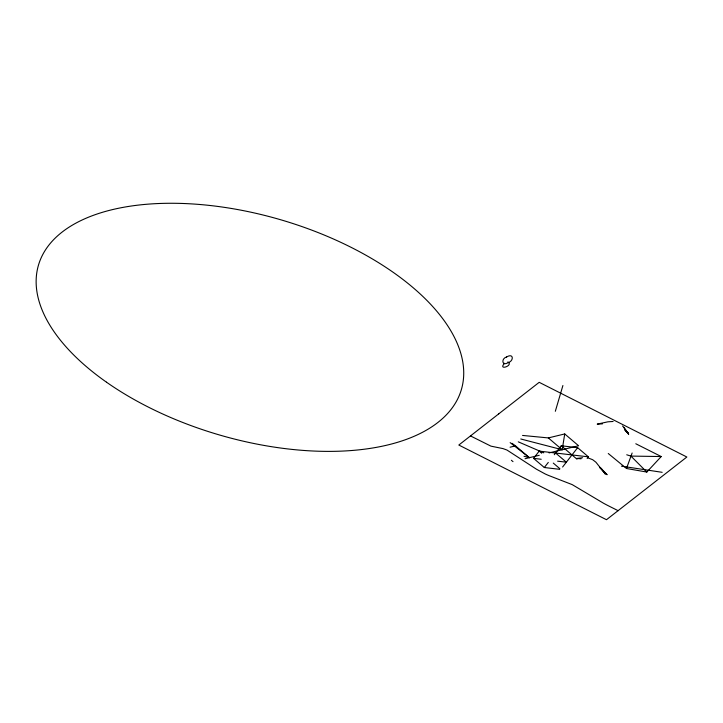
<?xml version="1.0" encoding="UTF-8"?>
<svg xmlns="http://www.w3.org/2000/svg" width="723" height="723" viewBox="0 0 723 723"><rect width="100%" height="100%" fill="white"/><g stroke="black" fill="none" stroke-linecap="round" stroke-linejoin="round"><path stroke-width="1.08" d="M504.537 363.289C497.361 371.016 514.089 365.612 507.88 361.907M520.786 438.988L562.196 449.733L564.726 433.945L548.332 437.921L522.557 435.436M555.327 411.297L562.91 385.513M635.788 443.759L661.229 456.547L646.823 472.056L626.489 468.495L632.128 453.005M559.629 469.308L544.32 467.528L533.565 458.364L539.204 451.116L588.405 456.846L587.148 458.454M544.32 467.528L548.305 462.413M554.279 454.731L561.247 445.775L577.641 447.682L588.405 456.846M562.602 467.022L577.641 447.682M506.588 356.981C500.958 358.563 502.006 366.434 507.935 362.765C514.089 361.175 513.809 352.435 506.443 357.072M510.077 447.194L515.544 445.865L529.399 457.677L524.003 456.276M525.034 458.734L539.241 455.291M549.073 452.905L578.59 445.757L564.726 433.945M582.602 457.713L576.493 458.472L581.102 458.789M626.724 454.785L630.908 456.086L661.229 456.547M613.095 421.482L607.962 421.807L597.225 424.121L602.485 423.859M533.565 458.364L541.22 459.259M557.614 461.166L566.362 462.187L555.607 453.023M621.455 466.163L662.169 472.318M588.179 457.966L592.697 459.72L595.933 462.223L605.404 474.134L600.569 467.799M518.283 441.843L543.759 452.824M618.147 510.7L607.926 505.567A187.112 151.496 52 0 1 603.569 503.262L572.2 484.618L549.634 475.87A71.161 57.614 52 0 1 545.16 473.945L536.502 469.236L506.95 450.031L503.027 448.612L490.944 446.145L470.51 435.942M625.232 430.23L626.235 430.998L624.744 429.887M512.011 443.307L515.544 445.865M510.149 442.63L529.399 457.677M608.26 453.511L626.489 468.495M626.001 430.836L628.269 433.131L625.223 429.932L628.694 434.324L623.795 427.392L626.371 430.836M561.247 445.775L576.972 459.168M548.332 437.921L562.196 449.733M539.204 451.116L541.69 453.231M553.276 463.091L559.891 468.73M511.378 460.262L513.005 461.645M600.045 467.745L602.449 469.905L599.575 467.239L607.112 474.722L601.021 468.387M630.908 456.086L646.823 472.056M622.53 425.992L623.624 427.194M498.707 413.89L458.816 445.034L606.48 519.71L686.85 457.017L539.195 382.322L498.707 413.89M106.516 382.205A220.407 111.866 16.4 0 0 458.951 396.24A220.407 111.866 16.4 0 0 184.347 203.534A220.407 111.866 16.4 0 0 106.516 382.205"/></g></svg>
